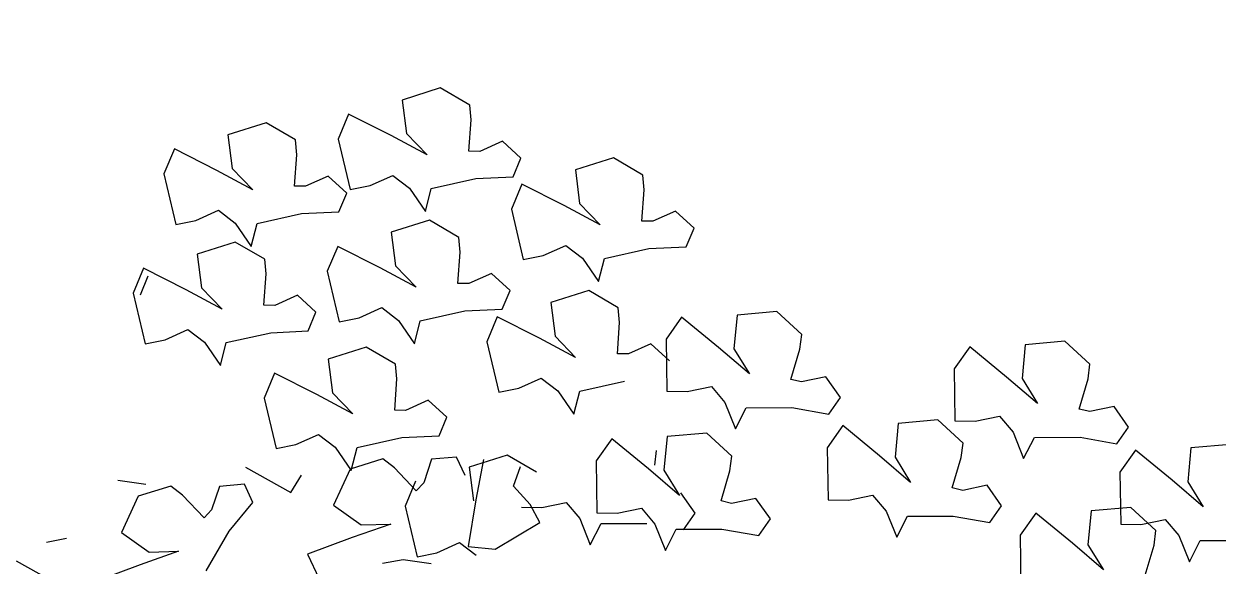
# Model space of a CAD drawing. Header units: metres. Extents: x -44 to 358, y -246 to 48.
# Drawn here: x 186.127 to 186.764, y 31.424 to 31.713 of the extents above; entities that cross this region are included whole.
import ezdxf

# ---------------------------------------------------------------- set-up
doc = ezdxf.new("R2010")
doc.units = ezdxf.units.M
doc.header["$LTSCALE"] = 0.3
doc.header["$PDMODE"] = 3
doc.linetypes.add('CONTINU', pattern=[0])
doc.layers.add('arbustos', color=95, linetype='Continuous', lineweight=0)
doc.layers.add('DIMENSIONES', color=7, linetype='Continuous')
doc.layers.add('matas', color=74, linetype='Continuous', lineweight=0, transparency=0.6)
doc.layers.add('PUERTA', color=2, linetype='Continuous', plot=False)
doc.styles.add('ESC100-2mm', font='arial.ttf', dxfattribs={"height": 0.15})
doc.dimstyles.new('DIMS100', dxfattribs={"dimtxt": 0.15, "dimasz": 0.2, "dimexe": 0.1, "dimexo": 0.1, "dimgap": 0.05, "dimtad": 2, "dimzin": 4, "dimdsep": 46, "dimtxsty": 'ESC100-2mm', "dimblk": 'DOTSMALL', "dimcen": 0.1, "dimdle": 0.1, "dimclrd": 256, "dimclre": 256, "dimclrt": 1, "dimadec": 0, "dimazin": 0, "dimtfac": 1, "dimtix": 1, "dimtmove": 2, "dimatfit": 3, "dimfxl": 1, "dimtolj": 1, "dimtzin": 0, "dimlwd": -1, "dimarcsym": 0})

# ---------------------------------------------------------------- blocks, each defined once
blk = doc.blocks.new('_DotSmall')
at = {"layer": 'PUERTA', "color": 0, "linetype": 'Continuous', "const_width": 0.5}
blk.add_lwpolyline([(-0.0625, 0, 1), (0.0625, 0, 1)], format="xyb", close=True, dxfattribs=at)
blk = doc.blocks.new('*D1111')
at = {"layer": 'DEFPOINTS', "color": 0, "transparency": 16777216}
for p in [(193.51919, 36.70579), (178.57554, 26.30122), (178.85778, 26.30122)]:
    blk.add_point(p, dxfattribs=at)
at = {"layer": 'DIMENSIONES', "transparency": 16777216}
blk.add_line((178.57554, 36.80579), (178.57554, 26.20122), dxfattribs=at)
at = {"layer": 'DIMENSIONES', "lineweight": -2, "transparency": 16777216}
for p, q in [((178.67554, 36.70579), (178.57554, 36.70579)), ((178.67554, 26.30122), (178.57554, 26.30122))]:
    blk.add_line(p, q, dxfattribs=at)
at = {"layer": 'DIMENSIONES', "transparency": 16777216, "xscale": 0.2, "yscale": 0.2, "zscale": 0.2}
for p, rotation in [((178.57554, 36.70579), 90), ((178.57554, 26.30122), 270)]:
    blk.add_blockref('_DotSmall', p, dxfattribs=dict(at, rotation=rotation))
at = {"layer": 'DIMENSIONES', "color": 5, "transparency": 16777216, "insert": (178.44896, 31.5035), "char_height": 0.15, "attachment_point": 5, "rotation": 90, "style": 'ESC100-2mm'}
blk.add_mtext('\\A1;10.40', dxfattribs=at)
blk = doc.blocks.new('*D1112')
at = {"layer": 'DEFPOINTS', "color": 0, "transparency": 16777216}
for p in [(191.24548, 35.71921), (179.10061, 26.30122), (179.7616, 26.30122)]:
    blk.add_point(p, dxfattribs=at)
at = {"layer": 'DIMENSIONES', "transparency": 16777216}
blk.add_line((179.10061, 35.81921), (179.10061, 26.20122), dxfattribs=at)
at = {"layer": 'DIMENSIONES', "lineweight": -2, "transparency": 16777216}
for p, q in [((179.20061, 35.71921), (179.10061, 35.71921)), ((179.20061, 26.30122), (179.10061, 26.30122))]:
    blk.add_line(p, q, dxfattribs=at)
at = {"layer": 'DIMENSIONES', "transparency": 16777216, "xscale": 0.2, "yscale": 0.2, "zscale": 0.2}
for p, rotation in [((179.10061, 35.71921), 90), ((179.10061, 26.30122), 270)]:
    blk.add_blockref('_DotSmall', p, dxfattribs=dict(at, rotation=rotation))
at = {"layer": 'DIMENSIONES', "color": 5, "transparency": 16777216, "insert": (178.97402, 31.01021), "char_height": 0.15, "attachment_point": 5, "rotation": 90, "style": 'ESC100-2mm'}
blk.add_mtext('\\A1;9.42', dxfattribs=at)
blk = doc.blocks.new('*D1114')
at = {"layer": 'DEFPOINTS', "color": 0, "transparency": 16777216}
for p in [(187.34548, 33.50122), (179.41795, 26.30122), (179.7616, 26.30122)]:
    blk.add_point(p, dxfattribs=at)
at = {"layer": 'DIMENSIONES', "transparency": 16777216}
blk.add_line((179.41795, 33.60122), (179.41795, 26.20122), dxfattribs=at)
at = {"layer": 'DIMENSIONES', "lineweight": -2, "transparency": 16777216}
for p, q in [((179.51795, 33.50122), (179.41795, 33.50122)), ((179.51795, 26.30122), (179.41795, 26.30122))]:
    blk.add_line(p, q, dxfattribs=at)
at = {"layer": 'DIMENSIONES', "transparency": 16777216, "xscale": 0.2, "yscale": 0.2, "zscale": 0.2}
for p, rotation in [((179.41795, 33.50122), 90), ((179.41795, 26.30122), 270)]:
    blk.add_blockref('_DotSmall', p, dxfattribs=dict(at, rotation=rotation))
at = {"layer": 'DIMENSIONES', "color": 5, "transparency": 16777216, "insert": (179.29136, 29.90122), "char_height": 0.15, "attachment_point": 5, "rotation": 90, "style": 'ESC100-2mm'}
blk.add_mtext('\\A1;7.20', dxfattribs=at)
blk = doc.blocks.new('*D1115')
at = {"layer": 'DEFPOINTS', "color": 0, "transparency": 16777216}
for p in [(191.44548, 32.80102), (180.2907, 30.30122), (180.5967, 30.30122)]:
    blk.add_point(p, dxfattribs=at)
at = {"layer": 'DIMENSIONES', "transparency": 16777216}
blk.add_line((180.2907, 32.90102), (180.2907, 30.20122), dxfattribs=at)
at = {"layer": 'DIMENSIONES', "lineweight": -2, "transparency": 16777216}
for p, q in [((180.3907, 32.80102), (180.2907, 32.80102)), ((180.3907, 30.30122), (180.2907, 30.30122))]:
    blk.add_line(p, q, dxfattribs=at)
at = {"layer": 'DIMENSIONES', "transparency": 16777216, "xscale": 0.2, "yscale": 0.2, "zscale": 0.2}
for p, rotation in [((180.2907, 32.80102), 90), ((180.2907, 30.30122), 270)]:
    blk.add_blockref('_DotSmall', p, dxfattribs=dict(at, rotation=rotation))
at = {"layer": 'DIMENSIONES', "color": 5, "transparency": 16777216, "insert": (180.16411, 31.55112), "char_height": 0.15, "attachment_point": 5, "rotation": 90, "style": 'ESC100-2mm'}
blk.add_mtext('\\A1;2.50', dxfattribs=at)
blk = doc.blocks.new('*D1117')
at = {"layer": 'DEFPOINTS', "color": 0, "transparency": 16777216}
for p in [(191.44548, 32.80102), (179.94819, 26.30122), (180.50405, 26.30122)]:
    blk.add_point(p, dxfattribs=at)
at = {"layer": 'DIMENSIONES', "transparency": 16777216}
blk.add_line((179.94819, 32.90102), (179.94819, 26.20122), dxfattribs=at)
at = {"layer": 'DIMENSIONES', "lineweight": -2, "transparency": 16777216}
for p, q in [((180.04819, 32.80102), (179.94819, 32.80102)), ((180.04819, 26.30122), (179.94819, 26.30122))]:
    blk.add_line(p, q, dxfattribs=at)
at = {"layer": 'DIMENSIONES', "transparency": 16777216, "xscale": 0.2, "yscale": 0.2, "zscale": 0.2}
for p, rotation in [((179.94819, 32.80102), 90), ((179.94819, 26.30122), 270)]:
    blk.add_blockref('_DotSmall', p, dxfattribs=dict(at, rotation=rotation))
at = {"layer": 'DIMENSIONES', "color": 5, "transparency": 16777216, "insert": (179.82161, 29.55112), "char_height": 0.15, "attachment_point": 5, "rotation": 90, "style": 'ESC100-2mm'}
blk.add_mtext('\\A1;6.50', dxfattribs=at)
blk = doc.blocks.new('A$C4E4C09DE')
at = {"layer": 'matas', "color": 97, "linetype": 'CONTINU', "true_color": 0x467138}
for p, q in [((64.957, 96.154), (62.745, 95.537)), ((66.617, 95.11), (64.957, 96.154)), ((62.745, 95.537), (62.92, 93.593)), ((59.634, 94.836), (58.984, 93.419)), ((62.032, 93.513), (59.634, 94.836)), ((66.661, 94.262), (66.617, 95.11)), ((54.864, 94.495), (52.652, 93.879)), ((56.524, 93.452), (54.864, 94.495)), ((66.473, 92.46), (66.661, 94.262)), ((52.652, 93.879), (52.827, 91.935)), ((56.568, 92.604), (56.524, 93.452)), ((58.984, 93.419), (59.57, 90.487)), ((64.061, 92.33), (62.032, 93.513)), ((62.92, 93.593), (64.061, 92.33)), ((49.541, 93.177), (48.89, 91.76)), ((51.939, 91.855), (49.541, 93.177)), ((68.423, 92.97), (67.102, 92.428)), ((69.457, 91.953), (68.423, 92.97)), ((56.379, 90.801), (56.568, 92.604)), ((67.102, 92.428), (66.473, 92.46)), ((48.89, 91.76), (49.477, 88.829)), ((53.968, 90.671), (51.939, 91.855)), ((52.827, 91.935), (53.968, 90.671)), ((68.97, 90.894), (69.457, 91.953)), ((74.774, 91.78), (72.563, 91.164)), ((76.435, 90.736), (74.774, 91.78)), ((57.009, 90.769), (56.379, 90.801)), ((58.33, 91.311), (57.009, 90.769)), ((59.363, 90.294), (58.33, 91.311)), ((59.57, 90.487), (60.725, 90.677)), ((60.725, 90.677), (62.046, 91.219)), ((62.046, 91.219), (62.977, 90.451)), ((64.236, 90.386), (66.82, 90.871)), ((66.82, 90.871), (68.97, 90.894)), ((72.563, 91.164), (72.737, 89.219)), ((76.478, 89.888), (76.435, 90.736)), ((58.877, 89.235), (59.363, 90.294)), ((62.977, 90.451), (63.852, 89.078)), ((63.852, 89.078), (64.236, 90.386)), ((69.452, 90.462), (68.801, 89.045)), ((71.849, 89.139), (69.452, 90.462)), ((50.632, 89.018), (51.953, 89.56)), ((51.953, 89.56), (52.884, 88.792)), ((76.29, 88.086), (76.478, 89.888)), ((49.477, 88.829), (50.632, 89.018)), ((52.884, 88.792), (53.759, 87.42)), ((53.759, 87.42), (54.143, 88.727)), ((54.143, 88.727), (56.727, 89.212)), ((56.727, 89.212), (58.877, 89.235)), ((68.801, 89.045), (69.387, 86.114)), ((73.879, 87.956), (71.849, 89.139)), ((72.737, 89.219), (73.879, 87.956)), ((64.062, 88.564), (61.85, 87.948)), ((61.85, 87.948), (62.025, 86.004)), ((65.722, 87.521), (64.062, 88.564)), ((76.919, 88.054), (76.29, 88.086)), ((78.241, 88.596), (76.919, 88.054)), ((79.274, 87.579), (78.241, 88.596)), ((52.856, 87.694), (50.644, 87.077)), ((54.516, 86.65), (52.856, 87.694)), ((58.739, 87.246), (58.088, 85.829)), ((61.137, 85.924), (58.739, 87.246)), ((65.765, 86.673), (65.722, 87.521)), ((78.788, 86.52), (79.274, 87.579)), ((50.644, 87.077), (50.819, 85.133)), ((54.56, 85.802), (54.516, 86.65)), ((65.577, 84.87), (65.765, 86.673)), ((70.542, 86.303), (71.863, 86.845)), ((71.863, 86.845), (72.795, 86.077)), ((47.533, 86.376), (46.882, 84.959)), ((47.289, 84.861), (47.776, 85.92)), ((49.931, 85.053), (47.533, 86.376)), ((63.166, 84.74), (61.137, 85.924)), ((62.025, 86.004), (63.166, 84.74)), ((69.387, 86.114), (70.542, 86.303)), ((72.795, 86.077), (73.669, 84.704)), ((73.669, 84.704), (74.053, 86.012)), ((74.053, 86.012), (76.637, 86.497)), ((76.637, 86.497), (78.788, 86.52)), ((54.371, 84), (54.56, 85.802)), ((58.088, 85.829), (58.675, 82.898)), ((67.528, 85.38), (66.207, 84.838)), ((68.561, 84.363), (67.528, 85.38)), ((46.882, 84.959), (47.469, 82.027)), ((51.96, 83.87), (49.931, 85.053)), ((50.819, 85.133), (51.96, 83.87)), ((56.322, 84.51), (55.001, 83.968)), ((57.355, 83.493), (56.322, 84.51)), ((66.207, 84.838), (65.577, 84.87)), ((55.001, 83.968), (54.371, 84)), ((68.075, 83.304), (68.561, 84.363)), ((73.095, 84.194), (70.883, 83.577)), ((74.755, 83.15), (73.095, 84.194)), ((56.869, 82.434), (57.355, 83.493)), ((59.83, 83.087), (61.151, 83.629)), ((61.151, 83.629), (62.082, 82.861)), ((63.341, 82.796), (65.925, 83.281)), ((65.925, 83.281), (68.075, 83.304)), ((70.883, 83.577), (71.058, 81.633)), ((74.798, 82.302), (74.755, 83.15)), ((48.624, 82.217), (49.945, 82.759)), ((49.945, 82.759), (50.876, 81.991)), ((54.719, 82.411), (56.869, 82.434)), ((58.675, 82.898), (59.83, 83.087)), ((62.082, 82.861), (62.957, 81.489)), ((62.957, 81.489), (63.341, 82.796)), ((67.772, 82.876), (67.121, 81.458)), ((70.17, 81.553), (67.772, 82.876)), ((78.381, 82.478), (77.439, 81.235)), ((80.436, 80.668), (78.381, 82.478)), ((81.57, 82.49), (81.32, 80.554)), ((83.862, 82.613), (81.57, 82.49)), ((85.258, 81.235), (83.862, 82.613)), ((47.469, 82.027), (48.624, 82.217)), ((50.876, 81.991), (51.751, 80.618)), ((51.751, 80.618), (52.135, 81.926)), ((52.135, 81.926), (54.719, 82.411)), ((74.61, 80.5), (74.798, 82.302)), ((60.173, 81.395), (57.961, 80.778)), ((61.833, 80.351), (60.173, 81.395)), ((67.121, 81.458), (67.708, 78.527)), ((72.199, 80.37), (70.17, 81.553)), ((71.058, 81.633), (72.199, 80.37)), ((77.439, 81.235), (77.378, 78.246)), ((85.117, 80.398), (85.258, 81.235)), ((57.961, 80.778), (58.136, 78.834)), ((75.24, 80.467), (74.61, 80.5)), ((76.561, 81.009), (75.24, 80.467)), ((77.594, 79.992), (76.561, 81.009)), ((82.161, 79.074), (80.436, 80.668)), ((81.32, 80.554), (82.161, 79.074)), ((84.543, 78.679), (85.117, 80.398)), ((54.85, 80.076), (54.199, 78.659)), ((57.248, 78.754), (54.85, 80.076)), ((61.877, 79.503), (61.833, 80.351)), ((94.896, 80.191), (93.954, 78.949)), ((96.951, 78.381), (94.896, 80.191)), ((98.085, 80.203), (97.835, 78.267)), ((100.378, 80.327), (98.085, 80.203)), ((101.773, 78.949), (100.378, 80.327)), ((61.688, 77.7), (61.877, 79.503)), ((68.863, 78.716), (70.184, 79.258)), ((70.184, 79.258), (71.115, 78.49)), ((54.199, 78.659), (54.786, 75.728)), ((59.277, 77.571), (57.248, 78.754)), ((58.136, 78.834), (59.277, 77.571)), ((67.708, 78.527), (68.863, 78.716)), ((71.115, 78.49), (71.99, 77.118)), ((71.99, 77.118), (72.374, 78.426)), ((72.374, 78.426), (74.958, 78.911)), ((78.546, 78.181), (79.953, 78.425)), ((79.953, 78.425), (80.696, 77.473)), ((85.151, 78.511), (84.543, 78.679)), ((86.558, 78.755), (85.151, 78.511)), ((87.347, 77.538), (86.558, 78.755)), ((93.954, 78.949), (93.893, 75.96)), ((98.676, 76.787), (96.951, 78.381)), ((101.632, 78.112), (101.773, 78.949)), ((62.318, 77.668), (61.688, 77.7)), ((63.639, 78.21), (62.318, 77.668)), ((64.672, 77.193), (63.639, 78.21)), ((77.378, 78.246), (78.546, 78.181)), ((97.835, 78.267), (98.676, 76.787)), ((101.059, 76.393), (101.632, 78.112)), ((64.186, 76.134), (64.672, 77.193)), ((80.696, 77.473), (81.253, 75.944)), ((81.253, 75.944), (81.911, 77.138)), ((81.911, 77.138), (84.539, 77.052)), ((84.539, 77.052), (86.643, 76.61)), ((86.643, 76.61), (87.347, 77.538)), ((55.941, 75.917), (57.262, 76.459)), ((57.262, 76.459), (58.193, 75.691)), ((101.666, 76.225), (101.059, 76.393)), ((103.073, 76.468), (101.666, 76.225)), ((103.862, 75.252), (103.073, 76.468)), ((54.786, 75.728), (55.941, 75.917)), ((58.193, 75.691), (59.068, 74.319)), ((59.068, 74.319), (59.452, 75.626)), ((59.452, 75.626), (62.036, 76.111)), ((62.036, 76.111), (64.186, 76.134)), ((74.113, 75.625), (73.171, 74.382)), ((76.168, 73.815), (74.113, 75.625)), ((77.302, 75.637), (77.052, 73.701)), ((79.595, 75.761), (77.302, 75.637)), ((80.99, 74.382), (79.595, 75.761)), ((87.437, 75.913), (86.495, 74.67)), ((89.492, 74.103), (87.437, 75.913)), ((90.626, 75.925), (90.376, 73.989)), ((92.918, 76.049), (90.626, 75.925)), ((94.314, 74.671), (92.918, 76.049)), ((93.893, 75.96), (95.061, 75.895)), ((95.061, 75.895), (96.468, 76.138)), ((96.468, 76.138), (97.211, 75.187)), ((60.905, 74.922), (59.013, 74.402)), ((61.559, 74.381), (60.905, 74.922)), ((65.15, 74.882), (63.703, 74.807)), ((65.603, 73.809), (65.15, 74.882)), ((68.066, 74.893), (65.854, 74.276)), ((69.726, 73.849), (68.066, 74.893)), ((97.211, 75.187), (97.768, 73.658)), ((103.158, 74.323), (103.862, 75.252)), ((45.629, 74.227), (47.232, 73.944)), ((52.996, 74.715), (55.554, 73.167)), ((59.013, 74.402), (57.974, 72.355)), ((62.761, 73.025), (61.559, 74.381)), ((63.703, 74.807), (63.21, 73.467)), ((65.854, 74.276), (66.029, 72.332)), ((66.701, 74.677), (66.183, 72.386)), ((68.367, 73.09), (68.819, 74.209)), ((73.171, 74.382), (73.11, 71.393)), ((76.534, 74.022), (76.675, 74.859)), ((80.849, 73.545), (80.99, 74.382)), ((86.495, 74.67), (86.433, 71.681)), ((94.172, 73.833), (94.314, 74.671)), ((97.768, 73.658), (98.426, 74.851)), ((98.426, 74.851), (101.054, 74.766)), ((101.054, 74.766), (103.158, 74.323)), ((48.651, 73.782), (46.76, 73.262)), ((49.305, 73.241), (48.651, 73.782)), ((51.449, 73.667), (50.956, 72.327)), ((52.897, 73.742), (51.449, 73.667)), ((53.349, 72.669), (52.897, 73.742)), ((55.554, 73.167), (56.194, 74.146)), ((62.743, 73.575), (62.092, 72.158)), ((77.893, 72.221), (76.168, 73.815)), ((77.052, 73.701), (77.893, 72.221)), ((80.276, 71.826), (80.849, 73.545)), ((91.217, 72.509), (89.492, 74.103)), ((90.376, 73.989), (91.217, 72.509)), ((93.599, 72.114), (94.172, 73.833)), ((104.221, 73.915), (103.279, 72.672)), ((106.276, 72.105), (104.221, 73.915)), ((107.41, 73.927), (107.16, 71.991)), ((109.702, 74.051), (107.41, 73.927)), ((46.76, 73.262), (45.721, 71.215)), ((50.507, 71.885), (49.305, 73.241)), ((63.21, 73.467), (62.761, 73.025)), ((69.281, 71.993), (68.367, 73.09)), ((50.956, 72.327), (50.507, 71.885)), ((51.914, 71.067), (53.349, 72.669)), ((57.974, 72.355), (59.526, 71.171)), ((62.092, 72.158), (62.679, 69.226)), ((66.183, 72.386), (65.643, 69.702)), ((78.764, 71.163), (77.975, 72.379)), ((95.614, 72.19), (94.206, 71.947)), ((96.403, 70.974), (95.614, 72.19)), ((103.279, 72.672), (103.218, 69.683)), ((68.794, 71.87), (69.963, 71.806)), ((69.809, 70.949), (69.281, 71.993)), ((69.963, 71.806), (71.37, 72.049)), ((71.37, 72.049), (72.113, 71.098)), ((74.278, 71.328), (75.685, 71.572)), ((75.685, 71.572), (76.428, 70.621)), ((80.883, 71.658), (80.276, 71.826)), ((82.29, 71.902), (80.883, 71.658)), ((83.079, 70.686), (82.29, 71.902)), ((86.433, 71.681), (87.601, 71.617)), ((87.601, 71.617), (89.009, 71.86)), ((89.009, 71.86), (89.752, 70.909)), ((94.206, 71.947), (93.599, 72.114)), ((108.001, 70.511), (106.276, 72.105)), ((107.16, 71.991), (108.001, 70.511)), ((41.395, 70.808), (42.55, 70.997)), ((45.721, 71.215), (47.272, 70.031)), ((50.526, 68.835), (51.914, 71.067)), ((61.228, 71.159), (58.985, 70.462)), ((59.526, 71.171), (61.228, 71.159)), ((67.19, 69.507), (69.809, 70.949)), ((72.113, 71.098), (72.67, 69.568)), ((72.67, 69.568), (73.328, 70.762)), ((73.11, 71.393), (74.278, 71.328)), ((73.328, 70.762), (75.955, 70.677)), ((78.06, 70.234), (78.764, 71.163)), ((89.752, 70.909), (90.309, 69.38)), ((95.699, 70.045), (96.403, 70.974)), ((58.985, 70.462), (56.39, 69.587)), ((76.428, 70.621), (76.985, 69.091)), ((76.985, 69.091), (77.643, 70.285)), ((77.643, 70.285), (80.271, 70.2)), ((80.271, 70.2), (82.375, 69.757)), ((82.375, 69.757), (83.079, 70.686)), ((90.309, 69.38), (90.967, 70.573)), ((90.967, 70.573), (93.594, 70.488)), ((93.594, 70.488), (95.699, 70.045)), ((98.357, 70.489), (97.415, 69.246)), ((100.412, 68.679), (98.357, 70.489)), ((101.546, 70.501), (101.296, 68.565)), ((103.839, 70.624), (101.546, 70.501)), ((105.234, 69.246), (103.839, 70.624)), ((39.605, 69.795), (42.163, 68.247)), ((48.974, 70.019), (46.731, 69.322)), ((47.272, 70.031), (48.974, 70.019)), ((56.39, 69.587), (56.995, 68.15)), ((62.679, 69.226), (63.833, 69.416)), ((63.833, 69.416), (65.155, 69.958)), ((65.155, 69.958), (66.086, 69.19)), ((65.643, 69.702), (67.19, 69.507)), ((103.218, 69.683), (104.386, 69.618)), ((104.386, 69.618), (105.793, 69.862)), ((105.793, 69.862), (106.536, 68.911)), ((46.731, 69.322), (44.136, 68.447)), ((60.686, 68.922), (61.881, 69.09)), ((61.881, 69.09), (63.484, 68.808)), ((97.415, 69.246), (97.354, 66.257)), ((105.093, 68.409), (105.234, 69.246)), ((106.536, 68.911), (107.093, 67.381)), ((102.137, 67.085), (100.412, 68.679)), ((101.296, 68.565), (102.137, 67.085)), ((104.52, 66.69), (105.093, 68.409)), ((107.093, 67.381), (107.751, 68.575)), ((107.751, 68.575), (110.379, 68.49))]:
    blk.add_line(p, q, dxfattribs=at)

msp = doc.modelspace()

# ---------------------------------------------------------------- block references
at = {"layer": 'arbustos', "xscale": 0.009285680329938381, "yscale": 0.009285680329938381, "zscale": 0.009285680329938381, "rotation": 1.999999999999991}
msp.add_blockref('A$C4E4C09DE', (185.7776122, 30.7657407, 0), dxfattribs=at)

# ---------------------------------------------------------------- dimensions: what is measured, and where the dimension line sits
at = {"layer": 'DIMENSIONES'}
for base, p1, p2, picture, middle in [((178.575543, 26.3012153), (193.5191859, 36.7057941), (178.8577781, 26.3012153), '*D1111', (178.448957, 31.5035047)), ((179.1006062, 26.3012153), (191.2454792, 35.7192063), (179.7615982, 26.3012153), '*D1112', (178.9740202, 31.0102108)), ((179.4179478, 26.3012153), (187.3454792, 33.5012153), (179.7615982, 26.3012153), '*D1114', (179.2913618, 29.9012153)), ((179.948194, 26.3012153), (191.4454792, 32.8010174), (180.5040464, 26.3012153), '*D1117', (179.8216081, 29.5511164)), ((180.2906977, 30.3012153), (191.4454792, 32.8010174), (180.5966964, 30.3012153), '*D1115', (180.1641117, 31.5511164))]:
    dim = msp.add_linear_dim(base=base, p1=p1, p2=p2, angle=90, dimstyle='DIMS100', override={"dimexe": 0, "dimclrt": 5, "dimfxl": 0.1, "dimfxlon": 1}, dxfattribs=at)
    dim.commit()
    dim.dimension.update_dxf_attribs({"geometry": picture, "text_midpoint": middle})

doc.saveas('drawing.dxf')
